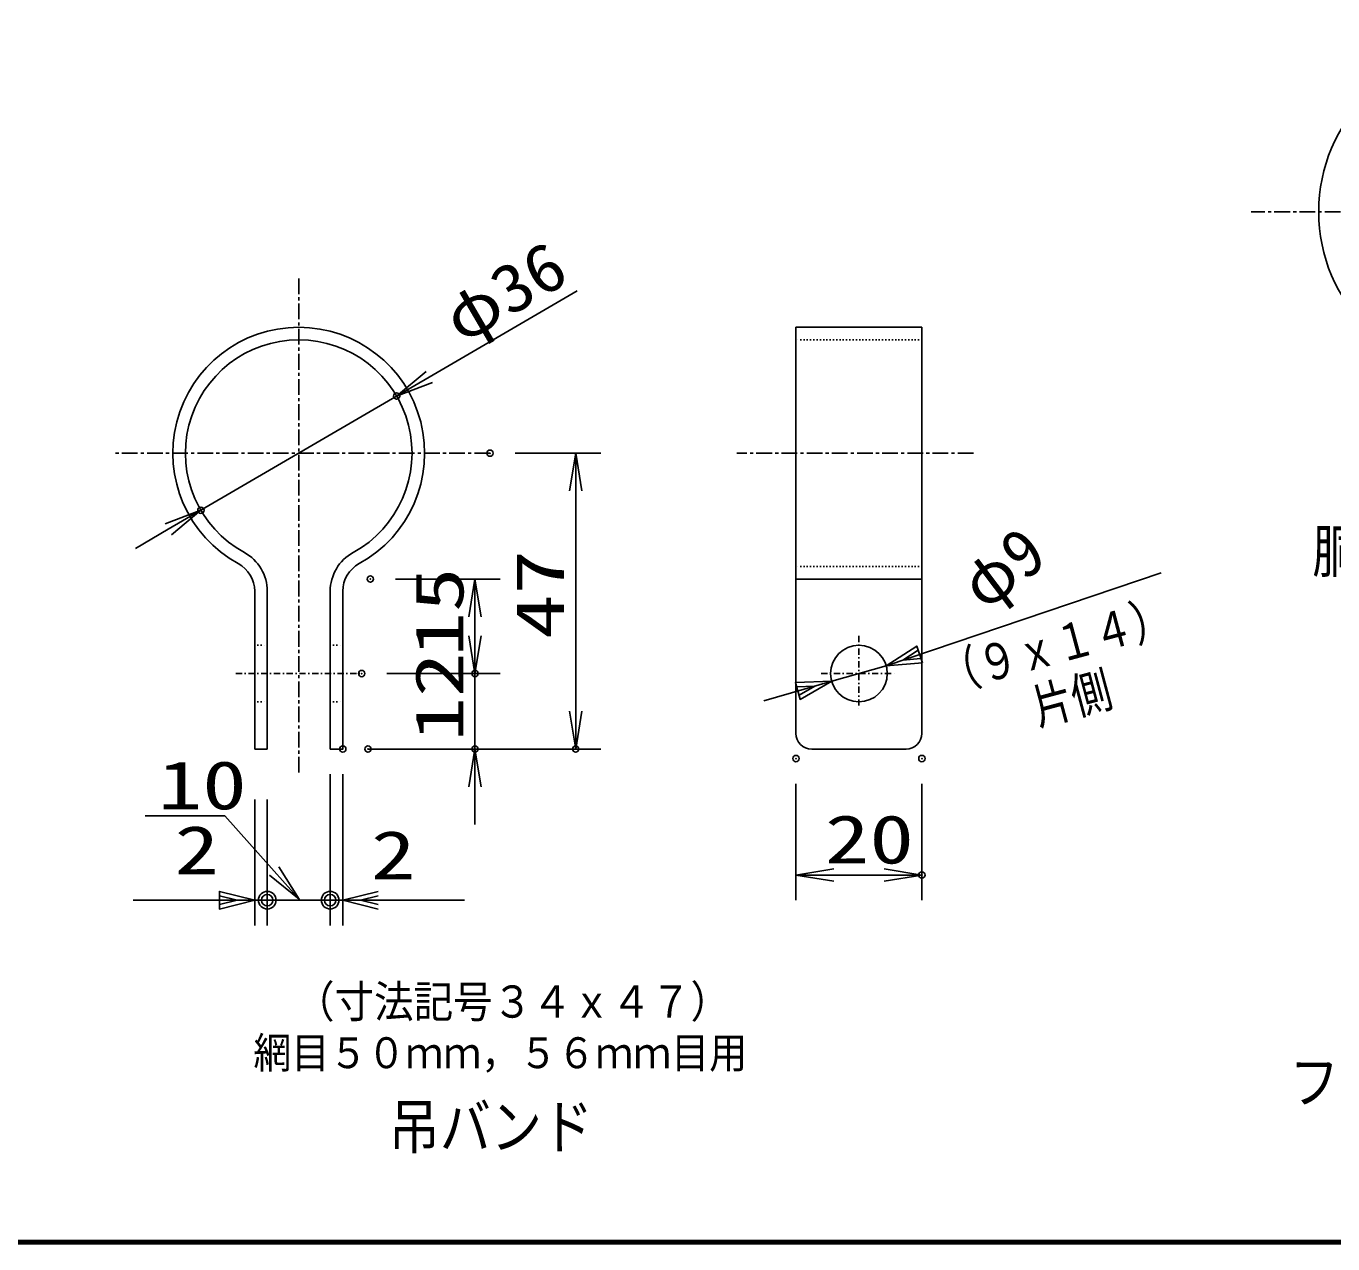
# Model space of a CAD drawing. Units: millimetres, scale not verified. Extents: x -2950 to 2950, y -2100 to 2100.
# Drawn here: x -1652 to -614, y -1950 to -983 of the extents above; entities that cross this region are included whole.
import ezdxf
from ezdxf.enums import TextEntityAlignment as Align

# ---------------------------------------------------------------- set-up
doc = ezdxf.new("R2010")
doc.units = ezdxf.units.MM
doc.header["$LTSCALE"] = 10
doc.header["$PDMODE"] = 32
doc.header["$PDSIZE"] = 5
for name, pattern in [('USER1', [2, 1.25, -0.25, 0.25, -0.25]), ('USER2', [0.26, 0.01, -0.25]), ('USER3', [1.01, 0.5, -0.25, 0.01, -0.25])]:
    doc.linetypes.add(name, pattern=pattern)
for name, color, linetype, lineweight in [('0-0_1', 7, 'Continuous', 25), ('0-2_0', 7, 'Continuous', 25), ('0-4_EXTCNT-L', 4, 'Continuous', 25), ('0-5_WAKU', 7, 'Continuous', 25)]:
    doc.layers.add(name, color=color, linetype=linetype, lineweight=lineweight)
doc.layers.add('0-3_DEFPOINTS', color=7, linetype='Continuous')
doc.styles.add('ＭＳ ゴシック', font='')
doc.styles.get('ＭＳ ゴシック').set_extended_font_data('MS Gothic')

# ---------------------------------------------------------------- blocks, each defined once
blk = doc.blocks.new('DARROWS')
at = {"layer": '0-2_0', "color": 2}
blk.add_line((0, 0), (-9.991, 0), dxfattribs=at)
blk.add_lwpolyline([(-10, -1.667), (0, 0), (-10, 1.667)], dxfattribs=at)

msp = doc.modelspace()

# ---------------------------------------------------------------- linework, layer by layer
at = {"layer": '0-0_1', "color": 4, "linetype": 'USER1'}
for p, q in [((-568.38, -1130.22), (-679.27, -1130.22)), ((-1435.87, -1183.16), (-1435.87, -1577.38)), ((-1283.87, -1321.96), (-1581.87, -1321.96)), ((-899.87, -1321.96), (-1087.87, -1321.96))]:
    msp.add_line(p, q, dxfattribs=at)
at = {"layer": '0-0_1'}
for p, q in [((-1040.87, -1221.96), (-1040.87, -1544.46)), ((-940.87, -1221.96), (-1040.87, -1221.96)), ((-940.87, -1221.96), (-940.87, -1544.46)), ((-940.87, -1421.96), (-1040.87, -1421.96)), ((-1470.87, -1431.62), (-1470.87, -1556.96)), ((-1460.87, -1431.62), (-1460.87, -1556.96)), ((-1410.87, -1431.62), (-1410.87, -1556.96)), ((-1400.87, -1431.62), (-1400.87, -1556.96)), ((-1460.87, -1556.96), (-1470.87, -1556.96)), ((-1400.87, -1556.96), (-1410.87, -1556.96)), ((-953.37, -1556.96), (-1028.37, -1556.96))]:
    msp.add_line(p, q, dxfattribs=at)
at = {"layer": '0-0_1', "linetype": 'USER2'}
for p, q in [((-940.87, -1231.96), (-1040.87, -1231.96)), ((-940.87, -1411.96), (-1040.87, -1411.96)), ((-1470.87, -1474.46), (-1460.87, -1474.46)), ((-1410.87, -1474.46), (-1400.87, -1474.46)), ((-1470.87, -1519.46), (-1460.87, -1519.46)), ((-1410.87, -1519.46), (-1400.87, -1519.46))]:
    msp.add_line(p, q, dxfattribs=at)
at = {"layer": '0-0_1', "color": 4}
for p, q in [((-969.23, -1490.78), (-750.87, -1416.96)), ((-1012.5, -1503.14), (-969.23, -1490.78)), ((-1410.87, -1576.96), (-1410.87, -1686.96)), ((-1400.87, -1576.96), (-1400.87, -1686.96)), ((-1453.87, -1676.96), (-1417.87, -1676.96)), ((-1372.87, -1683.96), (-1400.87, -1676.96))]:
    msp.add_line(p, q, dxfattribs=at)
at = {"layer": '0-0_1', "color": 4, "linetype": 'USER3'}
for p, q in [((-990.87, -1466.96), (-990.87, -1526.96)), ((-1485.87, -1496.96), (-1385.87, -1496.96)), ((-1020.87, -1496.96), (-960.87, -1496.96))]:
    msp.add_line(p, q, dxfattribs=at)
at = {"layer": '0-0_1', "color": 4}
msp.add_lwpolyline([(-940.47, -1488.44), (-969.23, -1490.78), (-944.95, -1475.18)], close=True, dxfattribs=at)
for points in [[(-941.59, -1485.13), (-955.97, -1486.3), (-943.83, -1478.5)], [(-1066.35, -1518.53), (-1012.5, -1503.14), (-1037.5, -1517.56), (-1041.35, -1504.1), (-1012.5, -1503.14)], [(-1040.39, -1507.47), (-1025.96, -1506.99), (-1038.46, -1514.2)], [(-1567.49, -1676.96), (-1470.87, -1676.96), (-1498.87, -1683.96), (-1498.87, -1669.96), (-1470.87, -1676.96)], [(-1304.24, -1676.96), (-1400.87, -1676.96), (-1372.87, -1669.96)], [(-1498.87, -1673.46), (-1484.87, -1676.96), (-1498.87, -1680.46)], [(-1372.87, -1680.46), (-1386.87, -1676.96), (-1372.87, -1673.46)]]:
    msp.add_lwpolyline(points, dxfattribs=at)
at = {"layer": '0-0_1'}
msp.add_circle((-990.87, -1496.96), 22.5, dxfattribs=at)
at = {"layer": '0-0_1', "color": 4}
for centre, radius in [((-1460.87, -1676.96), 7), ((-1410.87, -1676.96), 7), ((-1460.87, -1676.96), 4.55), ((-1410.87, -1676.96), 4.55)]:
    msp.add_circle(centre, radius, dxfattribs=at)
at = {"layer": '0-0_1'}
for centre, radius, start, end in [((-495.63, -1130.22), 130, 90.0001, 270), ((-1435.87, -1321.96), 100, 298.68539, 241.31458), ((-1435.87, -1321.96), 90, 298.68539, 241.31458), ((-1495.87, -1431.62), 35, 0, 61.31458), ((-1375.87, -1431.62), 35, 118.68541, 180), ((-1495.87, -1431.62), 25, 0, 61.31461), ((-1375.87, -1431.62), 25, 118.6854, 180), ((-1028.37, -1544.46), 12.5, 180, 270), ((-953.37, -1544.46), 12.5, 270, 0)]:
    msp.add_arc(centre, radius, start, end, dxfattribs=at)
at = {"layer": '0-2_0', "color": 1}
for p, q in [((-1410.87, -1576.96), (-1410.87, -1696.96)), ((-1400.87, -1576.96), (-1400.87, -1696.96)), ((-1470.87, -1596.96), (-1470.87, -1696.96)), ((-1460.87, -1596.96), (-1460.87, -1696.96))]:
    msp.add_line(p, q, dxfattribs=at)
at = {"layer": '0-3_DEFPOINTS'}
for p in [(-1358.13, -1276.61), (-1283.87, -1321.96), (-1513.61, -1367.31), (-1378.93, -1421.96), (-1385.87, -1496.96), (-1295.87, -1496.96), (-1400.87, -1556.96), (-1380.87, -1556.96), (-1295.87, -1556.96), (-1215.87, -1556.96), (-1040.87, -1564.46), (-940.87, -1564.46), (-940.87, -1656.96)]:
    msp.add_point(p, dxfattribs=at)
at = {"layer": '0-4_EXTCNT-L', "color": 2}
for p, q in [((-1214.75, -1192.96), (-1332.22, -1261.49)), ((-1513.61, -1367.31), (-1358.13, -1276.61)), ((-1215.87, -1351.96), (-1215.87, -1526.96)), ((-1539.52, -1382.43), (-1565.43, -1397.54)), ((-1295.87, -1466.96), (-1295.87, -1436.96)), ((-1295.87, -1451.96), (-1295.87, -1466.96)), ((-1295.87, -1496.96), (-1295.87, -1556.96)), ((-1295.87, -1586.96), (-1295.87, -1616.96)), ((-1010.87, -1656.96), (-970.87, -1656.96))]:
    msp.add_line(p, q, dxfattribs=at)
at = {"layer": '0-4_EXTCNT-L', "color": 1}
for p, q in [((-1263.87, -1321.96), (-1195.87, -1321.96)), ((-1358.93, -1421.96), (-1275.87, -1421.96)), ((-1365.87, -1496.96), (-1275.87, -1496.96)), ((-1365.87, -1496.96), (-1275.87, -1496.96)), ((-1380.87, -1556.96), (-1275.87, -1556.96)), ((-1360.87, -1556.96), (-1195.87, -1556.96)), ((-1040.87, -1584.46), (-1040.87, -1676.96)), ((-940.87, -1584.46), (-940.87, -1676.96))]:
    msp.add_line(p, q, dxfattribs=at)
at = {"layer": '0-4_EXTCNT-L'}
for p, q in [((-1470.87, -1676.96), (-1453.87, -1676.96)), ((-1417.87, -1676.96), (-1400.87, -1676.96))]:
    msp.add_line(p, q, dxfattribs=at)
at = {"layer": '0-4_EXTCNT-L', "color": 2}
msp.add_lwpolyline([(-1455.41, -1653.84), (-1494.57, -1610.07), (-1557.77, -1610.07)], dxfattribs=at)
at = {"layer": '0-5_WAKU'}
msp.add_lwpolyline([(-2699.97, 1950.13), (2800.03, 1950.13), (2800.03, -1949.87), (-2699.97, -1949.87)], close=True, dxfattribs=at)
for points in [[(2798.7, 1948.8), (2798.7, -1948.54), (-2698.64, -1948.54)], [(2797.36, 1947.46), (2797.36, -1947.2), (-2697.3, -1947.2)]]:
    msp.add_lwpolyline(points, dxfattribs=at)

# ---------------------------------------------------------------- block references
at = {"layer": '0-4_EXTCNT-L', "xscale": 3, "yscale": 3}
for p, rotation in [((-1358.13, -1276.61), 210.25801), ((-1215.87, -1321.96), 90), ((-1513.61, -1367.31), 30.25801), ((-1295.87, -1421.96), 90), ((-1295.87, -1496.96), 270), ((-1295.87, -1496.96), 270), ((-1215.87, -1556.96), 270), ((-1295.87, -1556.96), 90), ((-1435.41, -1676.2), 311.8167), ((-1040.87, -1656.96), 180)]:
    msp.add_blockref('DARROWS', p, dxfattribs=dict(at, rotation=rotation))
msp.add_blockref('DARROWS', (-940.87, -1656.96), dxfattribs=at)

# ---------------------------------------------------------------- texts
at = {"layer": '0-0_1', "color": 4, "style": 'ＭＳ ゴシック'}
for s, height, width, p in [('胴縁Ｕ－ＢＮ', 33.65, 0.85, (-630.74, -1426.68)), ('（寸法記号３４ｘ４７）', 25.6, 0.9, (-1438.89, -1777.94)), ('網目５０ｍｍ，５６ｍｍ目用', 24.58, 0.9, (-1471.89, -1817.75)), ('フックＢＮ', 33.96, 0.85, (-648.85, -1848.43)), ('吊バンド', 34.99, 0.85, (-1364.39, -1884.75))]:
    msp.add_text(s, height=height, dxfattribs=dict(at, width=width)).set_placement(p, align=Align.BOTTOM_LEFT)
at = {"layer": '0-0_1', "color": 4, "style": 'ＭＳ ゴシック', "width": 0.8}
for s, p in [('（９ｘ１４）', (-920.24, -1521.39)), ('片側', (-846.17, -1546.91))]:
    msp.add_text(s, height=28.86, rotation=15, dxfattribs=at).set_placement(p, align=Align.BOTTOM_LEFT)
at = {"layer": '0-2_0', "color": 3, "style": 'ＭＳ ゴシック'}
msp.add_text('φ9', height=38.48, rotation=37.008, dxfattribs=at).set_placement((-884.54, -1457.27), align=Align.BOTTOM_LEFT)
at = {"layer": '0-2_0', "color": 3, "style": 'ＭＳ ゴシック', "width": 1.35}
for s, p in [('10', (-1547.87, -1616.36)), ('2', (-1534.48, -1667.86)), ('2', (-1378.48, -1671.86))]:
    msp.add_text(s, height=38.49, dxfattribs=at).set_placement(p, align=Align.BOTTOM_LEFT)
at = {"layer": '0-4_EXTCNT-L', "color": 3, "style": 'ＭＳ ゴシック'}
for s, rotation, width, p in [('φ36', 30.258, 1.1, (-1300.78, -1245.93)), ('47', 90, 1.35, (-1213.47, -1469.46)), ('15', 90, 1.35, (-1293.47, -1483.46)), ('12', 90, 1.35, (-1293.47, -1550.96))]:
    msp.add_text(s, height=38.49, rotation=rotation, dxfattribs=dict(at, width=width)).set_placement(p, align=Align.BOTTOM_LEFT)
at = {"layer": '0-4_EXTCNT-L', "color": 3, "style": 'ＭＳ ゴシック', "width": 1.35}
msp.add_text('20', height=38.49, dxfattribs=at).set_placement((-1017.87, -1659.36), align=Align.BOTTOM_LEFT)

doc.saveas('drawing.dxf')
